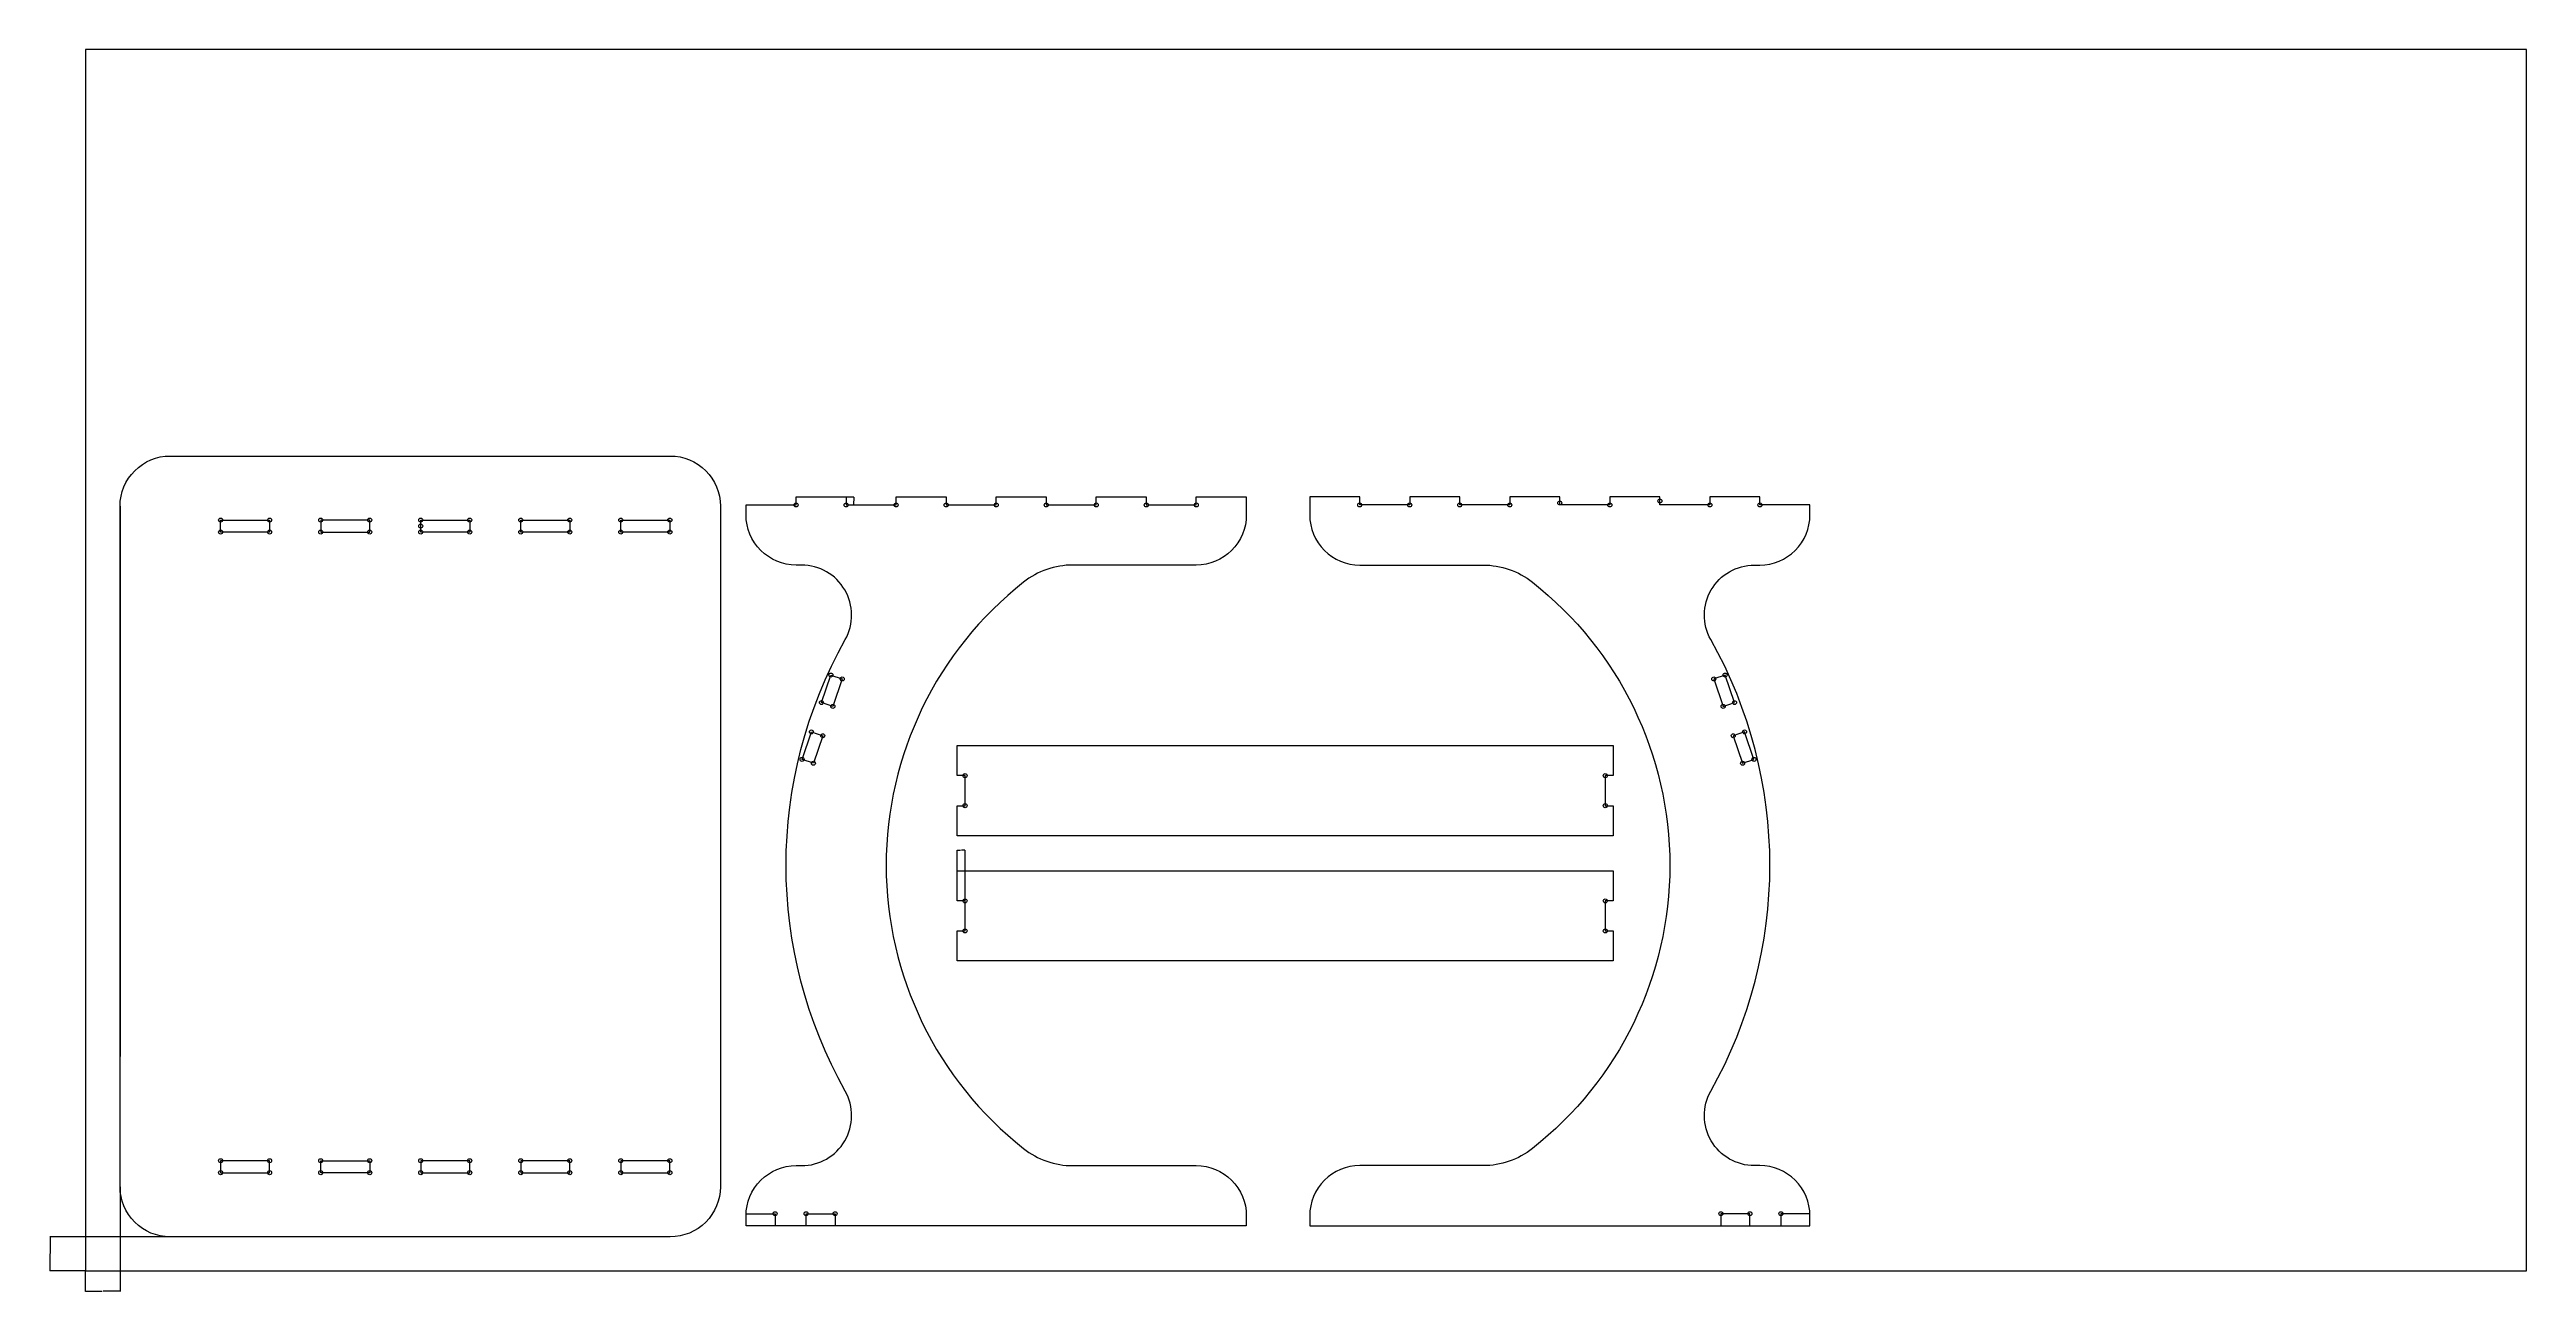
# Model space of a CAD drawing. Header units: inches. Extents: x -282 to 2194, y -2740 to -1499.
import ezdxf

# ---------------------------------------------------------------- set-up
doc = ezdxf.new("R2010")
doc.units = ezdxf.units.IN
doc.header["$MEASUREMENT"] = 0
doc.layers.get('0').update_dxf_attribs({"color": 1})
for name, color, linetype in [('board layout', 50, 'Continuous'), ('drill', 110, 'Continuous'), ('pocket', 6, 'Continuous')]:
    doc.layers.add(name, color=color, linetype=linetype)
doc.styles.get("Standard").update_dxf_attribs({"font": 'arial.ttf'})
doc.dimstyles.get("Standard").update_dxf_attribs({"dimtxt": 0.18, "dimasz": 0.18, "dimexe": 0.18, "dimexo": 0.0625, "dimgap": 0.09, "dimtad": 0, "dimtih": 1, "dimtoh": 1, "dimdec": 4, "dimzin": 0, "dimdsep": 46, "dimtxsty": 'Standard', "dimcen": 0.09, "dimadec": 0, "dimazin": 0, "dimtfac": 1, "dimtdec": 4, "dimtofl": 0, "dimtmove": 0, "dimatfit": 3, "dimfxl": 1, "dimtolj": 1, "dimtzin": 0, "dimarcsym": 0})

# ---------------------------------------------------------------- blocks, each defined once
blk = doc.blocks.new('*D1')
at = {"layer": 'board layout', "color": 0, "lineweight": -2, "transparency": 16777216}
for p, q in [((514, -1946.3), (521.8, -1946.3)), ((514, -1954.3), (521.8, -1954.3)), ((521.6, -1946.5), (521.6, -1950.1)), ((521.6, -1954.1), (521.6, -1950.5))]:
    blk.add_line(p, q, dxfattribs=at)
at = {"layer": 'board layout', "color": 0, "transparency": 16777216}
for points in [[(521.6, -1946.5), (521.6, -1946.5), (521.6, -1946.3)], [(521.6, -1954.1), (521.6, -1954.1), (521.6, -1954.3)]]:
    blk.add_solid(points, dxfattribs=at)
at = {"layer": 'Defpoints', "color": 0, "transparency": 16777216}
for p in [(514, -1946.3), (514, -1954.3), (521.6, -1954.3)]:
    blk.add_point(p, dxfattribs=at)
at = {"layer": 'board layout', "color": 0, "transparency": 16777216, "insert": (521.6, -1950.3), "char_height": 0.18, "attachment_point": 5}
blk.add_mtext('\\A1;8.0000', dxfattribs=at)
blk = doc.blocks.new('*D3')
at = {"layer": 'board layout', "color": 0, "lineweight": -2, "transparency": 16777216}
for p, q in [((-246.5, -2719.4), (-246.5, -2739.9)), ((-211.8, -2719.4), (-211.8, -2739.9)), ((-246.3, -2739.8), (-229.6, -2739.8)), ((-211.9, -2739.8), (-228.6, -2739.8))]:
    blk.add_line(p, q, dxfattribs=at)
at = {"layer": 'board layout', "color": 0, "transparency": 16777216}
for points in [[(-246.3, -2739.7), (-246.3, -2739.8), (-246.5, -2739.8)], [(-211.9, -2739.7), (-211.9, -2739.8), (-211.8, -2739.8)]]:
    blk.add_solid(points, dxfattribs=at)
at = {"layer": 'Defpoints', "color": 0, "transparency": 16777216}
for p in [(-246.5, -2719.3), (-211.8, -2719.3), (-211.8, -2739.8)]:
    blk.add_point(p, dxfattribs=at)
at = {"layer": 'board layout', "color": 0, "transparency": 16777216, "insert": (-229.1, -2739.8), "char_height": 0.18, "attachment_point": 5}
blk.add_mtext('\\A1;34.7037', dxfattribs=at)
blk = doc.blocks.new('*D4')
at = {"layer": 'board layout', "color": 0, "lineweight": -2, "transparency": 16777216}
for p, q in [((-246.5, -2685.4), (-282, -2685.4)), ((-281.8, -2685.6), (-281.8, -2702.2)), ((-246.5, -2719.3), (-282, -2719.3)), ((-281.8, -2719.2), (-281.8, -2702.5))]:
    blk.add_line(p, q, dxfattribs=at)
at = {"layer": 'board layout', "color": 0, "transparency": 16777216}
for points in [[(-281.9, -2685.6), (-281.8, -2685.6), (-281.8, -2685.4)], [(-281.9, -2719.2), (-281.8, -2719.2), (-281.8, -2719.3)]]:
    blk.add_solid(points, dxfattribs=at)
at = {"layer": 'Defpoints', "color": 0, "transparency": 16777216}
for p in [(-281.8, -2685.4), (-246.5, -2685.4), (-246.5, -2719.3)]:
    blk.add_point(p, dxfattribs=at)
at = {"layer": 'board layout', "color": 0, "transparency": 16777216, "insert": (-281.8, -2702.4), "char_height": 0.18, "attachment_point": 5}
blk.add_mtext('\\A1;33.9664', dxfattribs=at)
blk = doc.blocks.new('*D5')
at = {"layer": 'board layout', "color": 0, "lineweight": -2, "transparency": 16777216}
for p, q in [((624.8, -2349.7), (624.8, -2299)), ((625, -2299.2), (628.4, -2299.2)), ((632.6, -2299.2), (629.3, -2299.2)), ((632.8, -2349.7), (632.8, -2299))]:
    blk.add_line(p, q, dxfattribs=at)
at = {"layer": 'board layout', "color": 0, "transparency": 16777216}
for points in [[(625, -2299.2), (625, -2299.3), (624.8, -2299.2)], [(632.6, -2299.2), (632.6, -2299.3), (632.8, -2299.2)]]:
    blk.add_solid(points, dxfattribs=at)
at = {"layer": 'Defpoints', "color": 0, "transparency": 16777216}
for p in [(632.8, -2299.2), (624.8, -2349.8), (632.8, -2349.8)]:
    blk.add_point(p, dxfattribs=at)
at = {"layer": 'board layout', "color": 0, "transparency": 16777216, "insert": (628.8, -2299.2), "char_height": 0.18, "attachment_point": 5}
blk.add_mtext('\\A1;8.0000', dxfattribs=at)

msp = doc.modelspace()

# ---------------------------------------------------------------- linework, layer by layer
for p, q in [((-211.7582, -1955.37034), (-211.7582, -2505.37034)), ((1272.81483, -2254.67086), (1272.81483, -2254.67086))]:
    msp.add_line(p, q)
for points in [[(338.2418, -1905.37034, -0.4142135624), (388.2418, -1955.37034), (388.2418, -2635.37034, -0.4142135624), (338.2418, -2685.37034), (-161.7582, -2685.37034, -0.4142135624), (-211.7582, -2635.37034), (-211.7582, -1955.37034, -0.4142135624), (-161.7582, -1905.37034)], [(663.9654, -1954.28159), (663.9654, -1946.28159), (713.9654, -1946.28159), (713.9654, -1954.28159), (763.9654, -1954.28159), (763.9654, -1946.28159), (813.9654, -1946.28159), (813.9654, -1954.28159), (863.9654, -1954.28159), (863.9654, -1946.28159), (913.9654, -1946.28159), (913.9654, -1954.28159), (913.9654, -1964.28159, -0.4142135624), (863.9654, -2014.28159), (740.76032, -2014.28159, 0.1682991174), (691.27315, -2031.42445, 0.4854314511), (691.27315, -2597.13873, 0.1682991174), (740.76032, -2614.28159), (863.9654, -2614.28159, -0.4142135624), (913.9654, -2664.28159), (913.9654, -2674.28159), (413.9654, -2674.28159), (413.9654, -2664.28159, -0.4142135624), (463.9654, -2614.28159), (469.44318, -2614.28159, 0.5735950167), (513.02379, -2539.77178, -0.2619111383), (513.02379, -2088.79139, 0.5735950167), (469.44318, -2014.28159), (463.9654, -2014.28159, -0.4142135624), (413.9654, -1964.28159), (413.9654, -1954.28159), (463.9654, -1954.28159), (463.9654, -1946.28159), (513.9654, -1946.28159), (513.9654, -1954.28159), (563.9654, -1954.28159), (563.9654, -1946.28159), (613.9654, -1946.28159), (613.9654, -1954.28159)], [(1227.3239, -1954.28159), (1227.3239, -1946.28159), (1177.3239, -1946.28159), (1177.3239, -1954.28159), (1127.3239, -1954.28159), (1127.3239, -1946.28159), (1077.3239, -1946.28159), (1077.3239, -1954.28159), (1027.3239, -1954.28159), (1027.3239, -1946.28159), (977.3239, -1946.28159), (977.3239, -1954.28159), (977.3239, -1964.28159, 0.4142135624), (1027.3239, -2014.28159), (1150.52898, -2014.28159, -0.1682991174), (1200.01614, -2031.42445, -0.4854314511), (1200.01614, -2597.13873, -0.1682991174), (1150.52898, -2614.28159), (1027.3239, -2614.28159, 0.4142135624), (977.3239, -2664.28159), (977.3239, -2674.28159), (1477.3239, -2674.28159), (1477.3239, -2664.28159, 0.4142135624), (1427.3239, -2614.28159), (1421.84611, -2614.28159, -0.5735950167), (1378.2655, -2539.77178, 0.2619111383), (1378.2655, -2088.79139, -0.5735950167), (1421.84611, -2014.28159), (1427.3239, -2014.28159, 0.4142135624), (1477.3239, -1964.28159), (1477.3239, -1954.28159), (1427.3239, -1954.28159), (1427.3239, -1946.28159), (1377.3239, -1946.28159), (1377.3239, -1954.28159), (1327.3239, -1954.28159), (1327.3239, -1946.28159), (1277.3239, -1946.28159), (1277.3239, -1954.28159)]]:
    msp.add_lwpolyline(points, format="xyb", close=True)
for points in [[(632.81483, -2284.67086), (624.81483, -2284.67086), (624.81483, -2254.67086), (632.81483, -2254.67086), (632.81483, -2254.67086), (632.81483, -2224.67086), (624.81483, -2224.67086), (624.81483, -2194.67086), (632.81483, -2194.67086), (1272.81483, -2194.67086), (1280.81483, -2194.67086), (1280.81483, -2224.67086), (1272.81483, -2224.67086), (1272.81483, -2254.67086), (1280.81483, -2254.67086), (1280.81483, -2284.67086), (1272.81483, -2284.67086)], [(1280.81483, -2379.77331), (1280.81483, -2409.77331), (1272.81483, -2409.77331), (632.81483, -2409.77331), (624.81483, -2409.77331), (624.81483, -2379.77331), (632.81483, -2379.77331), (632.81483, -2379.77331), (632.81483, -2349.77331), (624.81483, -2349.77331), (624.81483, -2319.77331), (632.81483, -2319.77331), (1272.81483, -2319.77331), (1280.81483, -2319.77331), (1280.81483, -2349.77331), (1272.81483, -2349.77331), (1272.81483, -2379.77331), (1272.81483, -2379.77331)]]:
    msp.add_lwpolyline(points, close=True)
at = {"layer": 'board layout'}
for p, q in [((-211.7582, -2635.37034), (-211.7582, -2719.3367)), ((-161.7582, -2685.37034), (-246.46186, -2685.37034))]:
    msp.add_line(p, q, dxfattribs=at)
msp.add_lwpolyline([(-246.46186, -2719.3367), (2193.53814, -2719.3367), (2193.53814, -1499.3367), (-246.46186, -1499.3367)], close=True, dxfattribs=at)
at = {"layer": 'drill'}
for centre in [(463.9654, -1954.28159), (513.9654, -1954.28159), (563.9654, -1954.28159), (613.9654, -1954.28159), (663.9654, -1954.28159), (713.9654, -1954.28159), (763.9654, -1954.28159), (813.9654, -1954.28159), (863.9654, -1954.28159), (1027.3239, -1954.28159), (1077.3239, -1954.28159), (1127.3239, -1954.28159), (1177.3239, -1954.28159), (1227.3239, -1952.28159), (1277.3239, -1954.28159), (1327.3239, -1950.28159), (1377.3239, -1954.28159), (1427.3239, -1954.28159), (-111.2582, -1969.38034), (-111.2582, -1981.36034), (-62.2582, -1969.38034), (-62.2582, -1981.36034), (-11.2582, -1969.38034), (-11.2582, -1981.36034), (37.7418, -1969.38034), (37.7418, -1981.36034), (88.7418, -1969.38034), (88.7418, -1975.37034), (88.7418, -1981.36034), (137.7418, -1969.38034), (137.7418, -1981.36034), (188.7418, -1969.38034), (188.7418, -1981.36034), (237.7418, -1969.38034), (237.7418, -1981.36034), (288.7418, -1969.38034), (288.7418, -1981.36034), (337.7418, -1969.38034), (337.7418, -1981.36034), (498.71117, -2124.18631), (510.0647, -2128.07186), (1381.2246, -2128.07186), (1392.57813, -2124.18631), (489.32111, -2151.624), (500.67464, -2155.50955), (1390.61466, -2155.50955), (1401.96819, -2151.624), (479.28346, -2180.95395), (490.63699, -2184.83949), (1400.65231, -2184.83949), (1412.00584, -2180.95395), (469.8934, -2208.39164), (481.24692, -2212.27718), (632.81483, -2224.67086), (1272.81483, -2224.67086), (1410.04237, -2212.27718), (1421.3959, -2208.39164), (632.81483, -2254.67086), (1272.81483, -2254.67086), (632.81483, -2349.77331), (1272.81483, -2349.77331), (632.81483, -2379.77331), (1272.81483, -2379.77331), (-111.2582, -2609.38034), (-111.2582, -2621.36034), (-62.2582, -2609.38034), (-62.2582, -2621.36034), (-11.2582, -2609.38034), (-11.2582, -2621.36034), (37.7418, -2609.38034), (37.7418, -2621.36034), (88.7418, -2609.38034), (88.7418, -2621.36034), (137.7418, -2609.38034), (137.7418, -2621.36034), (188.7418, -2609.38034), (188.7418, -2621.36034), (237.7418, -2609.38034), (237.7418, -2621.36034), (288.7418, -2609.38034), (288.7418, -2621.36034), (337.7418, -2609.38034), (337.7418, -2621.36034), (442.96201, -2662.27341), (473.96201, -2662.26466), (502.96201, -2662.25648), (1388.32729, -2662.25648), (1417.32728, -2662.26466), (1448.32728, -2662.27341)]:
    msp.add_circle(centre, 2, dxfattribs=at)
at = {"layer": 'pocket'}
for points in [[(-111.2582, -1975.37034), (-111.2582, -1969.38034), (-62.2582, -1969.38034), (-62.2582, -1975.37034), (-62.2582, -1981.36034), (-111.2582, -1981.36034)], [(-11.2582, -1981.36034), (37.7418, -1981.36034), (37.7418, -1975.37034), (37.7418, -1969.38034), (-11.2582, -1969.38034), (-11.2582, -1975.37034)], [(88.7418, -1975.37034), (88.7418, -1969.38034), (137.7418, -1969.38034), (137.7418, -1975.37034), (137.7418, -1981.36034), (88.7418, -1981.36034)], [(188.7418, -1975.37034), (188.7418, -1969.38034), (237.7418, -1969.38034), (237.7418, -1975.37034), (237.7418, -1981.36034), (188.7418, -1981.36034)], [(288.7418, -1975.37034), (288.7418, -1969.38034), (337.7418, -1969.38034), (337.7418, -1975.37034), (337.7418, -1981.36034), (288.7418, -1981.36034)], [(500.67464, -2155.50955), (489.32111, -2151.624), (498.71117, -2124.18631), (510.0647, -2128.07186)], [(1390.61466, -2155.50955), (1401.96819, -2151.624), (1392.57813, -2124.18631), (1381.2246, -2128.07186)], [(479.28346, -2180.95395), (490.63699, -2184.83949), (481.24692, -2212.27718), (469.8934, -2208.39164)], [(1410.04237, -2212.27718), (1421.3959, -2208.39164), (1412.00584, -2180.95395), (1400.65231, -2184.83949)], [(-111.2582, -2615.37034), (-111.2582, -2621.36034), (-62.2582, -2621.36034), (-62.2582, -2615.37034), (-62.2582, -2609.38034), (-111.2582, -2609.38034)], [(-11.2582, -2609.38034), (37.7418, -2609.38034), (37.7418, -2615.37034), (37.7418, -2621.36034), (-11.2582, -2621.36034), (-11.2582, -2615.37034)], [(88.7418, -2615.37034), (88.7418, -2621.36034), (137.7418, -2621.36034), (137.7418, -2615.37034), (137.7418, -2609.38034), (88.7418, -2609.38034)], [(188.7418, -2615.37034), (188.7418, -2621.36034), (237.7418, -2621.36034), (237.7418, -2615.37034), (237.7418, -2609.38034), (188.7418, -2609.38034)], [(288.7418, -2615.37034), (288.7418, -2621.36034), (337.7418, -2621.36034), (337.7418, -2615.37034), (337.7418, -2609.38034), (288.7418, -2609.38034)], [(442.96201, -2662.27341), (442.9654, -2674.27341), (413.9654, -2674.28159), (413.96201, -2662.28159)], [(502.96201, -2662.25648), (502.9654, -2674.25648), (473.9654, -2674.26466), (473.96201, -2662.26466)], [(1388.32729, -2662.25648), (1388.3239, -2674.25648), (1417.3239, -2674.26466), (1417.32728, -2662.26466)], [(1448.32728, -2662.27341), (1448.3239, -2674.27341), (1477.3239, -2674.28159), (1477.32728, -2662.28159)]]:
    msp.add_lwpolyline(points, close=True, dxfattribs=at)

# ---------------------------------------------------------------- dimensions: what is measured, and where the dimension line sits
at = {"layer": 'board layout'}
for base, p1, p2, picture, middle in [((521.59333, -1954.28159), (513.9654, -1946.28159), (513.9654, -1954.28159), '*D1', (521.59333, -1950.28159)), ((-281.82096, -2685.37034), (-246.46186, -2719.3367), (-246.46186, -2685.37034), '*D4', (-281.82096, -2702.35352))]:
    dim = msp.add_linear_dim(base=base, p1=p1, p2=p2, angle=90, dimstyle='Standard', dxfattribs=at)
    dim.commit()
    dim.dimension.update_dxf_attribs({"geometry": picture, "text_midpoint": middle})
for base, p1, p2, picture, middle in [((632.81483, -2299.22385), (624.81483, -2349.77331), (632.81483, -2349.77331), '*D5', (628.81483, -2299.22385)), ((-211.7582, -2739.75643), (-246.46186, -2719.3367), (-211.7582, -2719.3367), '*D3', (-229.11003, -2739.75643))]:
    dim = msp.add_linear_dim(base=base, p1=p1, p2=p2, dimstyle='Standard', dxfattribs=at)
    dim.commit()
    dim.dimension.update_dxf_attribs({"geometry": picture, "text_midpoint": middle})

doc.saveas('drawing.dxf')
